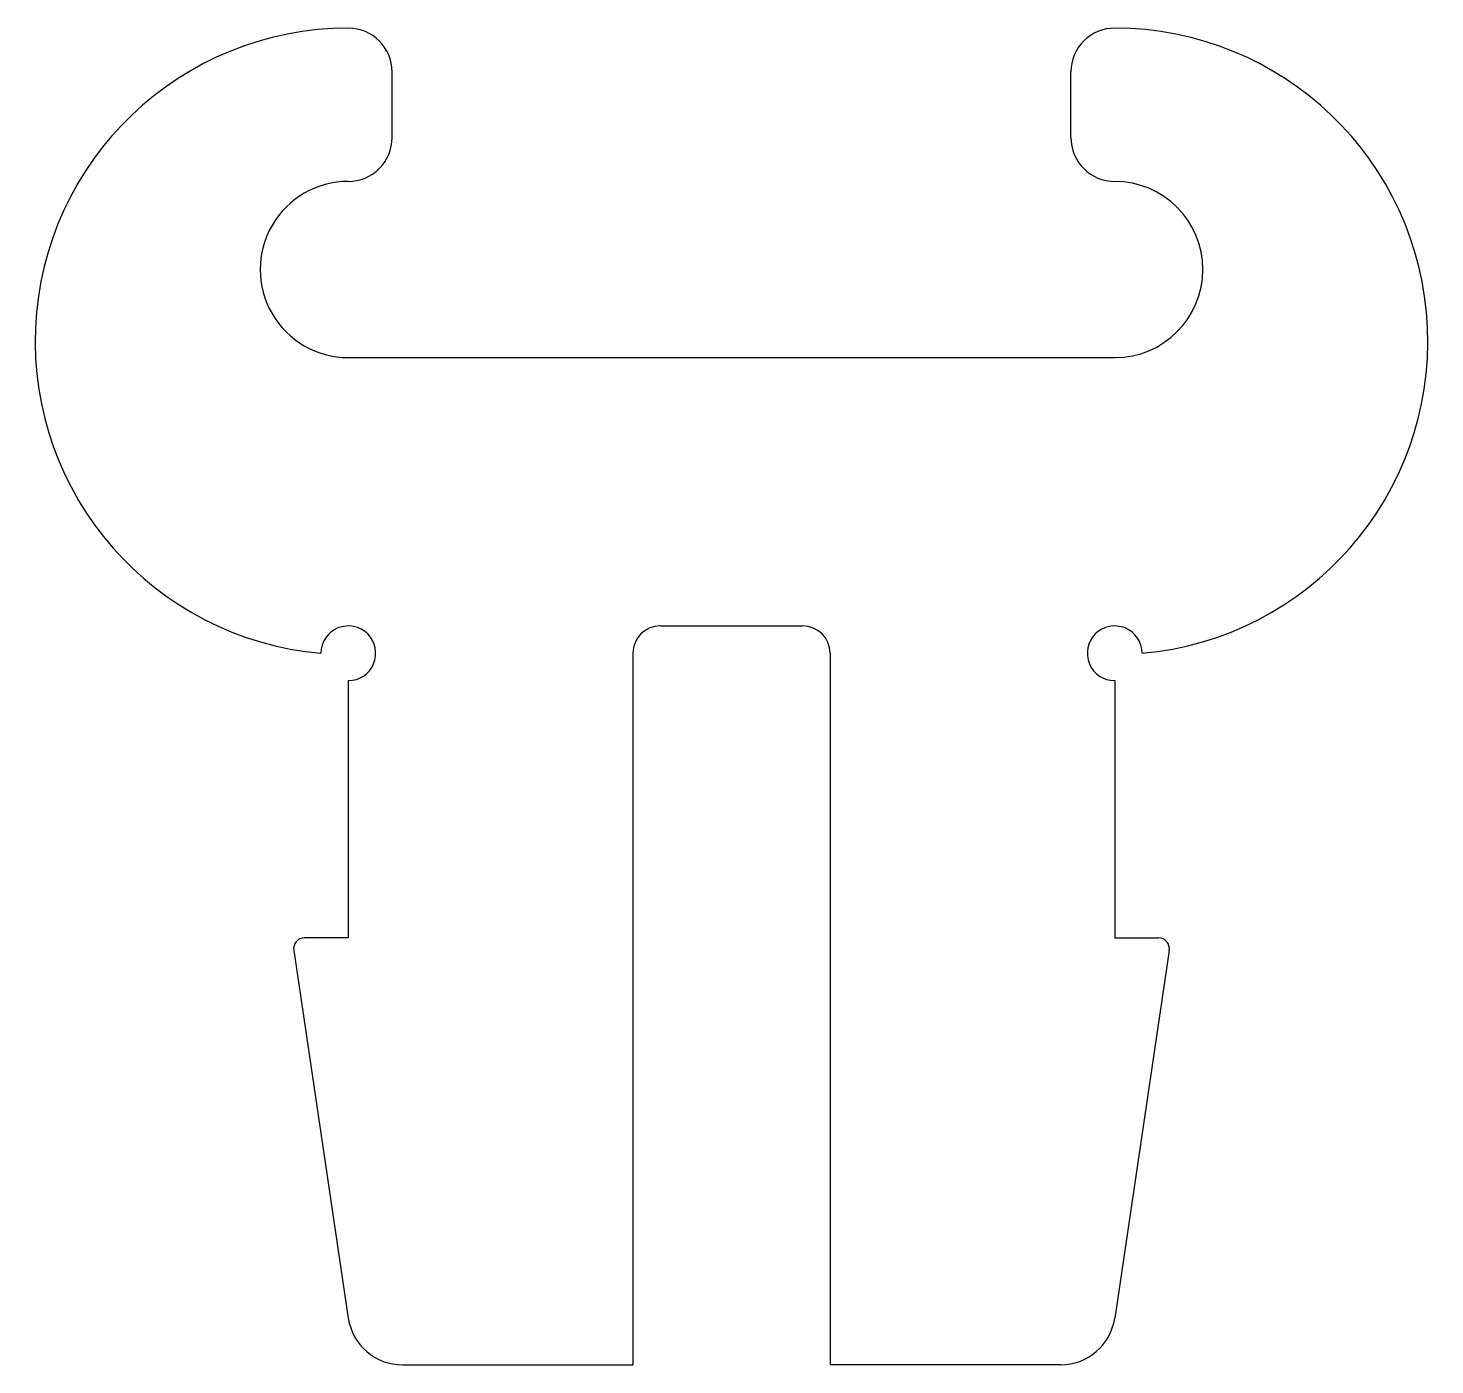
# Model space of a CAD drawing. Header units: millimetres. Extents: x -36.9 to -24.1, y 6 to 18.2.
import ezdxf

# ---------------------------------------------------------------- set-up
doc = ezdxf.new("R2010")
doc.units = ezdxf.units.MM
doc.layers.add('Shape2DView025', color=7, linetype='CONTINUOUS')

msp = doc.modelspace()

# ---------------------------------------------------------------- linework, layer by layer
at = {"layer": 'Shape2DView025'}
for p, q in [((-33.6, 17.21), (-33.6, 17.81)), ((-27.4, 17.21), (-27.4, 17.81)), ((-34, 15.2), (-27, 15.2)), ((-31.15, 12.75), (-29.85, 12.75)), ((-31.4, 12.5), (-31.4, 6)), ((-29.6, 12.5), (-29.6, 6)), ((-34, 12.25), (-34, 9.9)), ((-27, 12.25), (-27, 9.9)), ((-34, 9.9), (-34.4, 9.9)), ((-27, 9.9), (-26.6, 9.9)), ((-34.4989, 9.78531), (-34, 6.42654)), ((-26.5011, 9.78531), (-27, 6.42654)), ((-33.5054, 6), (-31.4, 6)), ((-27.4946, 6), (-29.6, 6))]:
    msp.add_line(p, q, dxfattribs=at)
for centre, major_axis, start_param, end_param in [((-34, 15.3495), (0, -2.86047), 3.14159, 6.19568), ((-34, 17.81), (0, -0.4), 1.5708, 3.14159), ((-27, 17.81), (0, -0.4), 3.14159, 4.71239), ((-27, 15.3495), (0, -2.86047), 0.0875098, 3.14159), ((-34, 17.21), (0, -0.4), 0, 1.5708), ((-27, 17.21), (0, -0.4), 4.71239, 6.28319), ((-34, 16.005), (0, -0.805), 3.14159, 6.28319), ((-27, 16.005), (0, -0.805), 0, 3.14159), ((-34, 12.5), (0, -0.25), 0, 4.71239), ((-31.15, 12.5), (0, -0.25), 3.14159, 4.71239), ((-29.85, 12.5), (0, -0.25), 1.5708, 3.14159), ((-27, 12.5), (0, -0.25), 1.5708, 6.28319), ((-34.4, 9.8), (0, -0.1), 3.14159, 4.85985), ((-26.6, 9.8), (0, -0.1), 1.42333, 3.14159), ((-33.5054, 6.5), (0, -0.5), 4.85985, 6.28319), ((-27.4946, 6.5), (0, -0.5), 0, 1.42333)]:
    msp.add_ellipse(centre, major_axis=major_axis, ratio=1, start_param=start_param, end_param=end_param, dxfattribs=at)

doc.saveas('drawing.dxf')
